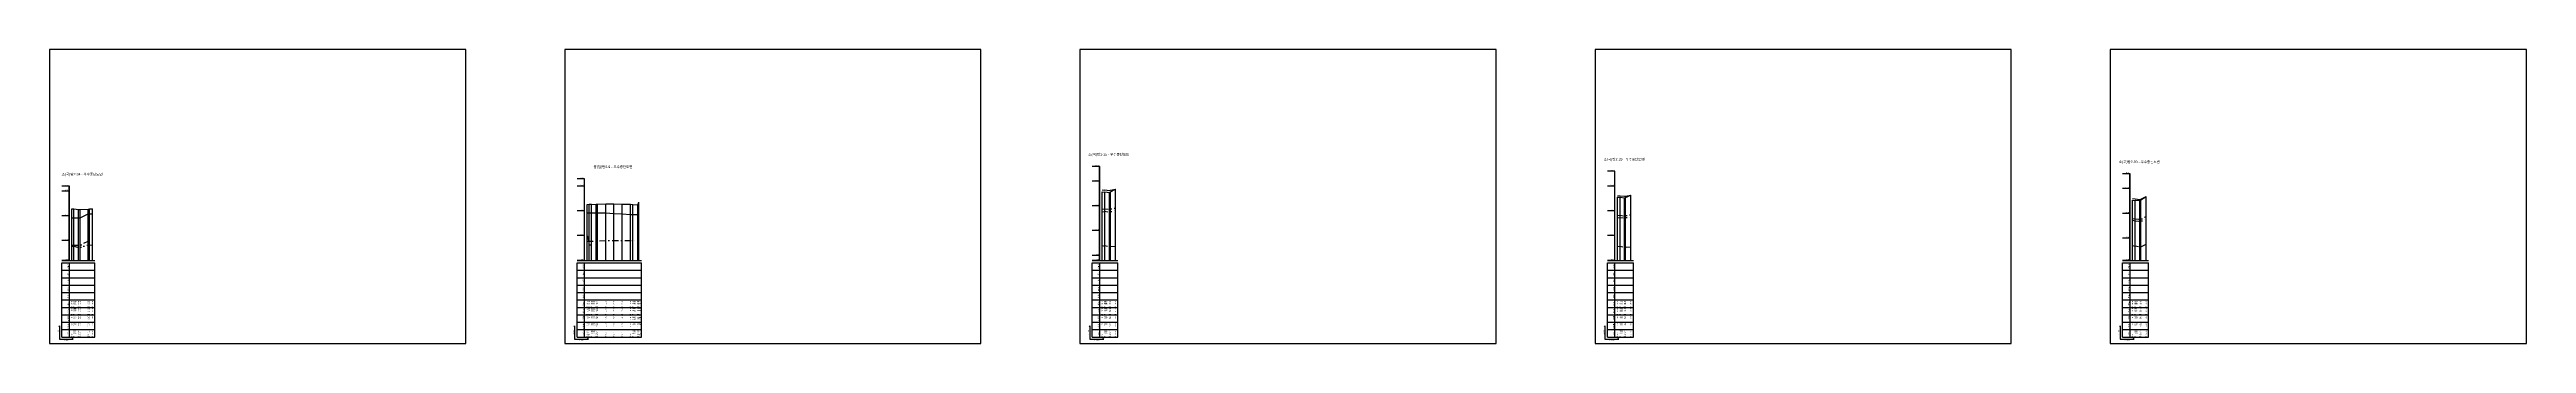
# Model space of a CAD drawing. Header units: millimetres. Extents: x -7351 to 135086, y 1419 to 5643.
# Drawn here: x 94887 to 99892, y 1419 to 2013 of the extents above; entities that cross this region are included whole.
import ezdxf
from ezdxf.enums import TextEntityAlignment as Align

# ---------------------------------------------------------------- set-up
doc = ezdxf.new("R2010")
doc.units = ezdxf.units.MM
for name, pattern in [('BORDER', [44.45, 12.7, -6.35, 12.7, -6.35, 0, -6.35]), ('DASHDOT', [25.4, 12.7, -6.35, 0, -6.35]), ('DIVIDE', [31.75, 12.7, -6.35, 0, -6.35, 0, -6.35])]:
    doc.linetypes.add(name, pattern=pattern)
for name, color, linetype in [('KZ_종단_계획선', 1, 'Continuous'), ('KZ_종단_노선명', 7, 'Continuous'), ('KZ_종단_도각', 7, 'Continuous'), ('KZ_종단_수직선', 7, 'Continuous'), ('KZ_종단_암선1', 56, 'DASHDOT'), ('KZ_종단_암선2', 4, 'DIVIDE'), ('KZ_종단_암선3', 6, 'BORDER'), ('KZ_종단_지반선', 3, 'Continuous'), ('KZ_종단_테이블문자', 7, 'Continuous'), ('KZ_종단_테이블선', 7, 'Continuous'), ('KZ_종단_폴대', 7, 'Continuous')]:
    doc.layers.add(name, color=color, linetype=linetype)
doc.styles.get("Standard").update_dxf_attribs({"font": 'arial.ttf'})

msp = doc.modelspace()

# ---------------------------------------------------------------- linework, layer by layer
at = {"layer": 'KZ_종단_계획선'}
for points in [[(95973.4, 1700.2), (95977.8, 1700.3), (95982.3, 1700.3), (95982.3, 1700.3), (95982.3, 1700.3), (95982.3, 1700.2), (95991.7, 1700.5), (95994.5, 1700.6), (96011.2, 1700.9), (96027.8, 1701.3), (96044.5, 1700.8), (96061.2, 1700.3), (96065.9, 1700.1), (96065.9, 1700.1), (96065.9, 1700.1), (96076.1, 1698.9), (96076.1, 1698.9), (96077.8, 1704.4), (96078.4, 1704.4)], [(97014.4, 1725.4), (97019.9, 1724.8), (97019.9, 1724.8), (97019.9, 1725.4), (97028.9, 1724.3), (97031, 1725.5), (97041, 1731.1)], [(98055.4, 1714.7), (98060.9, 1714.1), (98060.9, 1714.1), (98060.9, 1714.7), (98069.9, 1713.4), (98072, 1714.3), (98082.8, 1718.9)], [(99096.4, 1708.9), (99101.9, 1708.2), (99101.9, 1708.2), (99101.9, 1708.9), (99110.9, 1707.8), (99113, 1709.2), (99123.7, 1716.3)], [(94932.4, 1691.4), (94936.6, 1690.9), (94936.6, 1690.9), (94936.6, 1691.4), (94946.1, 1689.8), (94949, 1689.9), (94965.7, 1690.7), (94968.4, 1690.9), (94974, 1691.1)]]:
    msp.add_lwpolyline(points, dxfattribs=at)
at = {"layer": 'KZ_종단_도각'}
for points in [[(94887.4, 1419), (95728.4, 1419), (95728.4, 2013), (94887.4, 2013)], [(95928.4, 1419), (96769.4, 1419), (96769.4, 2013), (95928.4, 2013)], [(96969.4, 1419), (97810.4, 1419), (97810.4, 2013), (96969.4, 2013)], [(98010.4, 1419), (98851.4, 1419), (98851.4, 2013), (98010.4, 2013)], [(99051.4, 1419), (99892.4, 1419), (99892.4, 2013), (99051.4, 2013)]]:
    msp.add_lwpolyline(points, close=True, dxfattribs=at)
at = {"layer": 'KZ_종단_수직선'}
for p, q in [((96077.8, 1587), (96077.8, 1704.4)), ((96078.4, 1587), (96078.4, 1704.4)), ((97014.4, 1587), (97014.4, 1725.4)), ((97019.9, 1587), (97019.9, 1725.4)), ((97019.9, 1587), (97019.9, 1724.8)), ((97019.9, 1587), (97019.9, 1724.8)), ((97028.9, 1587), (97028.9, 1724.3)), ((97031, 1587), (97031, 1725.5)), ((97041, 1587), (97041, 1731.1)), ((98055.4, 1587), (98055.4, 1714.7)), ((98060.9, 1587), (98060.9, 1714.7)), ((98060.9, 1587), (98060.9, 1714.1)), ((98060.9, 1587), (98060.9, 1714.1)), ((98069.9, 1587), (98069.9, 1713.4)), ((98072, 1587), (98072, 1714.3)), ((98082.8, 1587), (98082.8, 1718.9)), ((99096.4, 1587), (99096.4, 1708.9)), ((99101.9, 1587), (99101.9, 1708.9)), ((99101.9, 1587), (99101.9, 1708.2)), ((99101.9, 1587), (99101.9, 1708.2)), ((99110.9, 1587), (99110.9, 1707.8)), ((99113, 1587), (99113, 1709.2)), ((99123.7, 1587), (99123.7, 1716.3)), ((94932.4, 1587), (94932.4, 1691.4)), ((94936.6, 1587), (94936.6, 1691.4)), ((94936.6, 1587), (94936.6, 1690.9)), ((94936.6, 1587), (94936.6, 1690.9)), ((94946.1, 1587), (94946.1, 1689.8)), ((94949, 1587), (94949, 1689.9)), ((94965.7, 1587), (94965.7, 1690.7)), ((94968.4, 1587), (94968.4, 1690.9)), ((94974, 1587), (94974, 1691.1)), ((95973.4, 1587), (95973.4, 1700.2)), ((95973.4, 1587), (95973.4, 1700.2)), ((95973.4, 1587), (95973.4, 1700.2)), ((95977.8, 1587), (95977.8, 1700.3)), ((95982.3, 1587), (95982.3, 1700.3)), ((95982.3, 1587), (95982.3, 1700.3)), ((95982.3, 1587), (95982.3, 1700.3)), ((95982.3, 1587), (95982.3, 1700.2)), ((95991.7, 1587), (95991.7, 1700.5)), ((95994.5, 1587), (95994.5, 1700.6)), ((96011.2, 1587), (96011.2, 1700.9)), ((96027.8, 1587), (96027.8, 1701.3)), ((96044.5, 1587), (96044.5, 1700.8)), ((96061.2, 1587), (96061.2, 1700.3)), ((96065.9, 1587), (96065.9, 1700.1)), ((96065.9, 1587), (96065.9, 1700.1)), ((96065.9, 1587), (96065.9, 1700.1)), ((96076.1, 1587), (96076.1, 1698.9)), ((96076.1, 1587), (96076.1, 1698.9))]:
    msp.add_line(p, q, dxfattribs=at)
at = {"layer": 'KZ_종단_암선1', "flags": 128}
for points in [[(97014.4, 1690.9), (97019.9, 1690.5), (97019.9, 1690.5), (97019.9, 1691.3), (97028.9, 1690.1), (97031, 1690.6), (97041, 1692.7)], [(98055.4, 1678.1), (98060.9, 1677.5), (98060.9, 1677.5), (98060.9, 1678.1), (98069.9, 1676.9), (98072, 1677.4), (98082.8, 1679.3)], [(99096.4, 1671.7), (99101.9, 1670.9), (99101.9, 1670.9), (99101.9, 1670.7), (99110.9, 1669.8), (99113, 1670), (99123.7, 1675.9)], [(94932.4, 1617.4), (94936.6, 1617.4), (94936.6, 1617.4), (94936.6, 1617.4), (94946.1, 1617.5), (94949, 1617.6), (94965.7, 1625.9), (94968.4, 1625.9), (94974, 1626)], [(95973.4, 1626), (95973.4, 1626), (95977.8, 1626), (95982.3, 1626), (95982.3, 1626), (95982.3, 1626), (95982.3, 1626.1), (95991.7, 1626), (95994.5, 1626.2), (96011.2, 1627.1), (96027.8, 1626.9), (96044.5, 1627.1), (96061.2, 1627.1), (96065.9, 1627.4), (96065.9, 1627.4), (96065.9, 1627.4), (96076.1, 1627.9), (96076.1, 1627.9), (96077.8, 1628), (96078.4, 1628.1)]]:
    msp.add_lwpolyline(points, dxfattribs=at)
at = {"layer": 'KZ_종단_암선2', "flags": 128}
for points in [[(97014.4, 1685.7), (97019.9, 1685.3), (97019.9, 1685.3), (97019.9, 1686.2), (97028.9, 1684.8), (97031, 1685.3), (97041, 1687.3)], [(98055.4, 1673.8), (98060.9, 1673.2), (98060.9, 1673.2), (98060.9, 1673.8), (98069.9, 1672.5), (98072, 1673), (98082.8, 1674.8)], [(99096.4, 1667.9), (99101.9, 1667.1), (99101.9, 1667.1), (99101.9, 1666.9), (99110.9, 1666), (99113, 1666.1), (99123.7, 1671.9)], [(94932.4, 1615.6), (94936.6, 1614.9), (94936.6, 1614.9), (94936.6, 1615.6), (94946.1, 1613.5), (94949, 1613.1), (94965.7, 1618.7), (94968.4, 1618.2), (94974, 1617.4)], [(95973.4, 1636.4), (95973.4, 1636.4), (95977.8, 1624.4), (95982.3, 1612.3), (95982.3, 1612.3), (95982.3, 1612.3)]]:
    msp.add_lwpolyline(points, dxfattribs=at)
at = {"layer": 'KZ_종단_암선3', "flags": 128}
for points in [[(97014.4, 1616.8), (97019.9, 1615.8), (97019.9, 1615.8), (97019.9, 1617.3), (97028.9, 1614.5), (97031, 1614.7), (97041, 1615.7)], [(98055.4, 1615.8), (98060.9, 1614.7), (98060.9, 1614.7), (98060.9, 1615.8), (98069.9, 1613.3), (98072, 1613.7), (98082.8, 1614.6)], [(99096.4, 1617.1), (99101.9, 1616), (99101.9, 1616), (99101.9, 1616.2), (99110.9, 1614.2), (99113, 1614.2), (99123.7, 1619.4)]]:
    msp.add_lwpolyline(points, dxfattribs=at)
at = {"layer": 'KZ_종단_지반선', "flags": 128}
for points in [[(97014.4, 1729.3), (97019.9, 1728.9), (97019.9, 1728.9), (97019.9, 1729.8), (97028.9, 1728.5), (97031, 1729), (97041, 1731.1)], [(98055.4, 1717.7), (98060.9, 1717.2), (98060.9, 1717.2), (98060.9, 1717.7), (98069.9, 1716.5), (98072, 1717), (98082.8, 1718.9)], [(99096.4, 1712), (99101.9, 1711.3), (99101.9, 1711.3), (99101.9, 1711.1), (99110.9, 1710.2), (99113, 1710.4), (99123.7, 1716.3)], [(94932.4, 1672.8), (94936.6, 1672.8), (94936.6, 1672.8), (94936.6, 1672.8), (94946.1, 1672.8), (94949, 1672.8), (94965.7, 1680.9), (94968.4, 1680.9), (94974, 1680.9)], [(95973.4, 1682.8), (95973.4, 1682.8), (95977.8, 1682.8), (95982.3, 1682.8), (95982.3, 1682.8), (95982.3, 1682.8), (95982.3, 1682.8), (95991.7, 1682.8), (95994.5, 1682.8), (96011.2, 1682.8), (96027.8, 1681.7), (96044.5, 1680.9), (96061.2, 1679.9), (96065.9, 1679.9), (96065.9, 1679.9), (96065.9, 1679.9), (96076.1, 1679.9), (96076.1, 1679.9), (96077.8, 1679.9), (96078.4, 1679.9)]]:
    msp.add_lwpolyline(points, dxfattribs=at)
at = {"layer": 'KZ_종단_테이블선'}
for p, q in [((94912.4, 1587), (94979, 1587)), ((94912.4, 1567), (94912.4, 1582)), ((94912.4, 1582), (94979, 1582)), ((94912.4, 1552), (94912.4, 1567)), ((94912.4, 1567), (94979, 1567)), ((94912.4, 1537), (94912.4, 1552)), ((94912.4, 1552), (94979, 1552)), ((94927.4, 1567), (94927.4, 1582)), ((94927.4, 1552), (94927.4, 1567)), ((94927.4, 1537), (94927.4, 1552)), ((94979, 1567), (94979, 1582)), ((94979, 1552), (94979, 1567)), ((94979, 1537), (94979, 1552)), ((95953.4, 1587), (96083.4, 1587)), ((95953.4, 1567), (95953.4, 1582)), ((95953.4, 1582), (96083.4, 1582)), ((95953.4, 1552), (95953.4, 1567)), ((95953.4, 1567), (96083.4, 1567)), ((95953.4, 1537), (95953.4, 1552)), ((95953.4, 1552), (96083.4, 1552)), ((95968.4, 1567), (95968.4, 1582)), ((95968.4, 1552), (95968.4, 1567)), ((95968.4, 1537), (95968.4, 1552)), ((96083.4, 1567), (96083.4, 1582)), ((96083.4, 1552), (96083.4, 1567)), ((96083.4, 1537), (96083.4, 1552)), ((96994.4, 1587), (97046, 1587)), ((96994.4, 1567), (96994.4, 1582)), ((96994.4, 1582), (97046, 1582)), ((96994.4, 1552), (96994.4, 1567)), ((96994.4, 1567), (97046, 1567)), ((96994.4, 1537), (96994.4, 1552)), ((96994.4, 1552), (97046, 1552)), ((97009.4, 1567), (97009.4, 1582)), ((97009.4, 1552), (97009.4, 1567)), ((97009.4, 1537), (97009.4, 1552)), ((97046, 1567), (97046, 1582)), ((97046, 1552), (97046, 1567)), ((97046, 1537), (97046, 1552)), ((98035.4, 1587), (98087.8, 1587)), ((98035.4, 1567), (98035.4, 1582)), ((98035.4, 1582), (98087.8, 1582)), ((98035.4, 1552), (98035.4, 1567)), ((98035.4, 1567), (98087.8, 1567)), ((98035.4, 1537), (98035.4, 1552)), ((98035.4, 1552), (98087.8, 1552)), ((98050.4, 1567), (98050.4, 1582)), ((98050.4, 1552), (98050.4, 1567)), ((98050.4, 1537), (98050.4, 1552)), ((98087.8, 1567), (98087.8, 1582)), ((98087.8, 1552), (98087.8, 1567)), ((98087.8, 1537), (98087.8, 1552)), ((99076.4, 1587), (99128.7, 1587)), ((99076.4, 1567), (99076.4, 1582)), ((99076.4, 1582), (99128.7, 1582)), ((99076.4, 1552), (99076.4, 1567)), ((99076.4, 1567), (99128.7, 1567)), ((99076.4, 1537), (99076.4, 1552)), ((99076.4, 1552), (99128.7, 1552)), ((99091.4, 1567), (99091.4, 1582)), ((99091.4, 1552), (99091.4, 1567)), ((99091.4, 1537), (99091.4, 1552)), ((99128.7, 1567), (99128.7, 1582)), ((99128.7, 1552), (99128.7, 1567)), ((99128.7, 1537), (99128.7, 1552)), ((94912.4, 1522), (94912.4, 1537)), ((94912.4, 1537), (94979, 1537)), ((94912.4, 1507), (94912.4, 1522)), ((94912.4, 1522), (94979, 1522)), ((94912.4, 1492), (94912.4, 1507)), ((94912.4, 1507), (94979, 1507)), ((94927.4, 1522), (94927.4, 1537)), ((94927.4, 1507), (94927.4, 1522)), ((94927.4, 1492), (94927.4, 1507)), ((94932.4, 1507), (94932.4, 1506)), ((94936.6, 1507), (94936.6, 1506)), ((94936.6, 1507), (94936.6, 1506)), ((94936.6, 1507), (94936.6, 1506)), ((94946.1, 1507), (94946.1, 1506)), ((94949, 1507), (94949, 1506)), ((94965.7, 1507), (94965.7, 1506)), ((94968.4, 1507), (94968.4, 1506)), ((94974, 1507), (94974, 1506)), ((94979, 1522), (94979, 1537)), ((94979, 1507), (94979, 1522)), ((94979, 1492), (94979, 1507)), ((95953.4, 1522), (95953.4, 1537)), ((95953.4, 1537), (96083.4, 1537)), ((95953.4, 1507), (95953.4, 1522)), ((95953.4, 1522), (96083.4, 1522)), ((95953.4, 1492), (95953.4, 1507)), ((95953.4, 1507), (96083.4, 1507)), ((95968.4, 1522), (95968.4, 1537)), ((95968.4, 1507), (95968.4, 1522)), ((95968.4, 1492), (95968.4, 1507)), ((95973.4, 1507), (95973.4, 1506)), ((95973.4, 1507), (95973.4, 1506)), ((95977.8, 1507), (95977.8, 1506)), ((95982.3, 1507), (95982.3, 1506)), ((95982.3, 1507), (95982.3, 1506)), ((95982.3, 1507), (95982.3, 1506)), ((95982.3, 1507), (95982.3, 1506)), ((95991.7, 1507), (95991.7, 1506)), ((95994.5, 1507), (95994.5, 1506)), ((96011.2, 1507), (96011.2, 1506)), ((96027.8, 1507), (96027.8, 1506)), ((96044.5, 1507), (96044.5, 1506)), ((96061.2, 1507), (96061.2, 1506)), ((96065.9, 1507), (96065.9, 1506)), ((96065.9, 1507), (96065.9, 1506)), ((96065.9, 1507), (96065.9, 1506)), ((96076.1, 1507), (96076.1, 1506)), ((96076.1, 1507), (96076.1, 1506)), ((96077.8, 1507), (96077.8, 1506)), ((96078.4, 1507), (96078.4, 1506)), ((96083.4, 1522), (96083.4, 1537)), ((96083.4, 1507), (96083.4, 1522)), ((96083.4, 1492), (96083.4, 1507)), ((96994.4, 1522), (96994.4, 1537)), ((96994.4, 1537), (97046, 1537)), ((96994.4, 1507), (96994.4, 1522)), ((96994.4, 1522), (97046, 1522)), ((96994.4, 1492), (96994.4, 1507)), ((96994.4, 1507), (97046, 1507)), ((97009.4, 1522), (97009.4, 1537)), ((97009.4, 1507), (97009.4, 1522)), ((97009.4, 1492), (97009.4, 1507)), ((97014.4, 1507), (97014.4, 1506)), ((97019.9, 1507), (97019.9, 1506)), ((97019.9, 1507), (97019.9, 1506)), ((97019.9, 1507), (97019.9, 1506)), ((97028.9, 1507), (97028.9, 1506)), ((97031, 1507), (97031, 1506)), ((97041, 1507), (97041, 1506)), ((97046, 1522), (97046, 1537)), ((97046, 1507), (97046, 1522)), ((97046, 1492), (97046, 1507)), ((98035.4, 1522), (98035.4, 1537)), ((98035.4, 1537), (98087.8, 1537)), ((98035.4, 1507), (98035.4, 1522)), ((98035.4, 1522), (98087.8, 1522)), ((98035.4, 1492), (98035.4, 1507)), ((98035.4, 1507), (98087.8, 1507)), ((98050.4, 1522), (98050.4, 1537)), ((98050.4, 1507), (98050.4, 1522)), ((98050.4, 1492), (98050.4, 1507)), ((98055.4, 1507), (98055.4, 1506)), ((98060.9, 1507), (98060.9, 1506)), ((98060.9, 1507), (98060.9, 1506)), ((98060.9, 1507), (98060.9, 1506)), ((98069.9, 1507), (98069.9, 1506)), ((98072, 1507), (98072, 1506)), ((98082.8, 1507), (98082.8, 1506)), ((98087.8, 1522), (98087.8, 1537)), ((98087.8, 1507), (98087.8, 1522)), ((98087.8, 1492), (98087.8, 1507)), ((99076.4, 1522), (99076.4, 1537)), ((99076.4, 1537), (99128.7, 1537)), ((99076.4, 1507), (99076.4, 1522)), ((99076.4, 1522), (99128.7, 1522)), ((99076.4, 1492), (99076.4, 1507)), ((99076.4, 1507), (99128.7, 1507)), ((99091.4, 1522), (99091.4, 1537)), ((99091.4, 1507), (99091.4, 1522)), ((99091.4, 1492), (99091.4, 1507)), ((99096.4, 1507), (99096.4, 1506)), ((99101.9, 1507), (99101.9, 1506)), ((99101.9, 1507), (99101.9, 1506)), ((99101.9, 1507), (99101.9, 1506)), ((99110.9, 1507), (99110.9, 1506)), ((99113, 1507), (99113, 1506)), ((99123.7, 1507), (99123.7, 1506)), ((99128.7, 1522), (99128.7, 1537)), ((99128.7, 1507), (99128.7, 1522)), ((99128.7, 1492), (99128.7, 1507)), ((94912.4, 1477), (94912.4, 1492)), ((94912.4, 1492), (94979, 1492)), ((94912.4, 1462), (94912.4, 1477)), ((94912.4, 1477), (94979, 1477)), ((94912.4, 1447), (94912.4, 1462)), ((94912.4, 1462), (94979, 1462)), ((94927.4, 1477), (94927.4, 1492)), ((94927.4, 1462), (94927.4, 1477)), ((94927.4, 1447), (94927.4, 1462)), ((94932.4, 1492), (94932.4, 1493)), ((94932.4, 1492), (94932.4, 1491)), ((94932.4, 1477), (94932.4, 1478)), ((94932.4, 1477), (94932.4, 1476)), ((94932.4, 1462), (94932.4, 1463)), ((94932.4, 1462), (94932.4, 1461)), ((94936.6, 1492), (94936.6, 1493)), ((94936.6, 1492), (94936.6, 1493)), ((94936.6, 1492), (94936.6, 1493)), ((94936.6, 1492), (94936.6, 1491)), ((94936.6, 1492), (94936.6, 1491)), ((94936.6, 1492), (94936.6, 1491)), ((94936.6, 1477), (94936.6, 1478)), ((94936.6, 1477), (94936.6, 1478)), ((94936.6, 1477), (94936.6, 1478)), ((94936.6, 1477), (94936.6, 1476)), ((94936.6, 1477), (94936.6, 1476)), ((94936.6, 1477), (94936.6, 1476)), ((94936.6, 1462), (94936.6, 1463)), ((94936.6, 1462), (94936.6, 1463)), ((94936.6, 1462), (94936.6, 1463)), ((94936.6, 1462), (94936.6, 1461)), ((94936.6, 1462), (94936.6, 1461)), ((94936.6, 1462), (94936.6, 1461)), ((94946.1, 1492), (94946.1, 1493)), ((94946.1, 1492), (94946.1, 1491)), ((94946.1, 1477), (94946.1, 1478)), ((94946.1, 1477), (94946.1, 1476)), ((94946.1, 1462), (94946.1, 1463)), ((94946.1, 1462), (94946.1, 1461)), ((94949, 1492), (94949, 1493)), ((94949, 1492), (94949, 1491)), ((94949, 1477), (94949, 1478)), ((94949, 1477), (94949, 1476)), ((94949, 1462), (94949, 1463)), ((94949, 1462), (94949, 1461)), ((94965.7, 1492), (94965.7, 1493)), ((94965.7, 1492), (94965.7, 1491)), ((94965.7, 1477), (94965.7, 1478)), ((94965.7, 1477), (94965.7, 1476)), ((94965.7, 1462), (94965.7, 1463)), ((94965.7, 1462), (94965.7, 1461)), ((94968.4, 1492), (94968.4, 1493)), ((94968.4, 1492), (94968.4, 1491)), ((94968.4, 1477), (94968.4, 1478)), ((94968.4, 1477), (94968.4, 1476)), ((94968.4, 1462), (94968.4, 1463)), ((94968.4, 1462), (94968.4, 1461)), ((94974, 1492), (94974, 1493)), ((94974, 1492), (94974, 1491)), ((94974, 1477), (94974, 1478)), ((94974, 1477), (94974, 1476)), ((94974, 1462), (94974, 1463)), ((94974, 1462), (94974, 1461)), ((94979, 1477), (94979, 1492)), ((94979, 1462), (94979, 1477)), ((94979, 1447), (94979, 1462)), ((95953.4, 1477), (95953.4, 1492)), ((95953.4, 1492), (96083.4, 1492)), ((95953.4, 1462), (95953.4, 1477)), ((95953.4, 1477), (96083.4, 1477)), ((95953.4, 1447), (95953.4, 1462)), ((95953.4, 1462), (96083.4, 1462)), ((95968.4, 1477), (95968.4, 1492)), ((95968.4, 1462), (95968.4, 1477)), ((95968.4, 1447), (95968.4, 1462)), ((95973.4, 1492), (95973.4, 1493)), ((95973.4, 1492), (95973.4, 1493)), ((95973.4, 1492), (95973.4, 1491)), ((95973.4, 1492), (95973.4, 1491)), ((95973.4, 1477), (95973.4, 1478)), ((95973.4, 1477), (95973.4, 1478)), ((95973.4, 1477), (95973.4, 1476)), ((95973.4, 1477), (95973.4, 1476)), ((95973.4, 1462), (95973.4, 1463)), ((95973.4, 1462), (95973.4, 1463)), ((95973.4, 1462), (95973.4, 1461)), ((95973.4, 1462), (95973.4, 1461)), ((95977.8, 1492), (95977.8, 1493)), ((95977.8, 1492), (95977.8, 1491)), ((95977.8, 1477), (95977.8, 1478)), ((95977.8, 1477), (95977.8, 1476)), ((95977.8, 1462), (95977.8, 1463)), ((95977.8, 1462), (95977.8, 1461)), ((95982.3, 1492), (95982.3, 1493)), ((95982.3, 1492), (95982.3, 1493)), ((95982.3, 1492), (95982.3, 1493)), ((95982.3, 1492), (95982.3, 1493)), ((95982.3, 1492), (95982.3, 1491)), ((95982.3, 1492), (95982.3, 1491)), ((95982.3, 1492), (95982.3, 1491)), ((95982.3, 1492), (95982.3, 1491)), ((95982.3, 1477), (95982.3, 1478)), ((95982.3, 1477), (95982.3, 1478)), ((95982.3, 1477), (95982.3, 1478)), ((95982.3, 1477), (95982.3, 1478)), ((95982.3, 1477), (95982.3, 1476)), ((95982.3, 1477), (95982.3, 1476)), ((95982.3, 1477), (95982.3, 1476)), ((95982.3, 1477), (95982.3, 1476)), ((95982.3, 1462), (95982.3, 1463)), ((95982.3, 1462), (95982.3, 1463)), ((95982.3, 1462), (95982.3, 1463)), ((95982.3, 1462), (95982.3, 1463)), ((95982.3, 1462), (95982.3, 1461)), ((95982.3, 1462), (95982.3, 1461)), ((95982.3, 1462), (95982.3, 1461)), ((95982.3, 1462), (95982.3, 1461)), ((95991.7, 1492), (95991.7, 1493)), ((95991.7, 1492), (95991.7, 1491)), ((95991.7, 1477), (95991.7, 1478)), ((95991.7, 1477), (95991.7, 1476)), ((95991.7, 1462), (95991.7, 1463)), ((95991.7, 1462), (95991.7, 1461)), ((95994.5, 1492), (95994.5, 1493)), ((95994.5, 1492), (95994.5, 1491)), ((95994.5, 1477), (95994.5, 1478)), ((95994.5, 1477), (95994.5, 1476)), ((95994.5, 1462), (95994.5, 1463)), ((95994.5, 1462), (95994.5, 1461)), ((96011.2, 1492), (96011.2, 1493)), ((96011.2, 1492), (96011.2, 1491)), ((96011.2, 1477), (96011.2, 1478)), ((96011.2, 1477), (96011.2, 1476)), ((96011.2, 1462), (96011.2, 1463)), ((96011.2, 1462), (96011.2, 1461)), ((96027.8, 1492), (96027.8, 1493)), ((96027.8, 1492), (96027.8, 1491)), ((96027.8, 1477), (96027.8, 1478)), ((96027.8, 1477), (96027.8, 1476)), ((96027.8, 1462), (96027.8, 1463)), ((96027.8, 1462), (96027.8, 1461)), ((96044.5, 1492), (96044.5, 1493)), ((96044.5, 1492), (96044.5, 1491)), ((96044.5, 1477), (96044.5, 1478)), ((96044.5, 1477), (96044.5, 1476)), ((96044.5, 1462), (96044.5, 1463)), ((96044.5, 1462), (96044.5, 1461)), ((96061.2, 1492), (96061.2, 1493)), ((96061.2, 1492), (96061.2, 1491)), ((96061.2, 1477), (96061.2, 1478)), ((96061.2, 1477), (96061.2, 1476)), ((96061.2, 1462), (96061.2, 1463)), ((96061.2, 1462), (96061.2, 1461)), ((96065.9, 1492), (96065.9, 1493)), ((96065.9, 1492), (96065.9, 1493)), ((96065.9, 1492), (96065.9, 1493)), ((96065.9, 1492), (96065.9, 1491)), ((96065.9, 1492), (96065.9, 1491)), ((96065.9, 1492), (96065.9, 1491)), ((96065.9, 1477), (96065.9, 1478)), ((96065.9, 1477), (96065.9, 1478)), ((96065.9, 1477), (96065.9, 1478)), ((96065.9, 1477), (96065.9, 1476)), ((96065.9, 1477), (96065.9, 1476)), ((96065.9, 1477), (96065.9, 1476)), ((96065.9, 1462), (96065.9, 1463)), ((96065.9, 1462), (96065.9, 1463)), ((96065.9, 1462), (96065.9, 1463)), ((96065.9, 1462), (96065.9, 1461)), ((96065.9, 1462), (96065.9, 1461)), ((96065.9, 1462), (96065.9, 1461)), ((96076.1, 1492), (96076.1, 1493)), ((96076.1, 1492), (96076.1, 1493)), ((96076.1, 1492), (96076.1, 1491)), ((96076.1, 1492), (96076.1, 1491)), ((96076.1, 1477), (96076.1, 1478)), ((96076.1, 1477), (96076.1, 1478)), ((96076.1, 1477), (96076.1, 1476)), ((96076.1, 1477), (96076.1, 1476)), ((96076.1, 1462), (96076.1, 1463)), ((96076.1, 1462), (96076.1, 1463)), ((96076.1, 1462), (96076.1, 1461)), ((96076.1, 1462), (96076.1, 1461)), ((96077.8, 1492), (96077.8, 1493)), ((96077.8, 1492), (96077.8, 1491)), ((96077.8, 1477), (96077.8, 1478)), ((96077.8, 1477), (96077.8, 1476)), ((96077.8, 1462), (96077.8, 1463)), ((96077.8, 1462), (96077.8, 1461)), ((96078.4, 1492), (96078.4, 1493)), ((96078.4, 1492), (96078.4, 1491)), ((96078.4, 1477), (96078.4, 1478)), ((96078.4, 1477), (96078.4, 1476)), ((96078.4, 1462), (96078.4, 1463)), ((96078.4, 1462), (96078.4, 1461)), ((96083.4, 1477), (96083.4, 1492)), ((96083.4, 1462), (96083.4, 1477)), ((96083.4, 1447), (96083.4, 1462)), ((96994.4, 1477), (96994.4, 1492)), ((96994.4, 1492), (97046, 1492)), ((96994.4, 1462), (96994.4, 1477)), ((96994.4, 1477), (97046, 1477)), ((96994.4, 1447), (96994.4, 1462)), ((96994.4, 1462), (97046, 1462)), ((97009.4, 1477), (97009.4, 1492)), ((97009.4, 1462), (97009.4, 1477)), ((97009.4, 1447), (97009.4, 1462)), ((97014.4, 1492), (97014.4, 1493)), ((97014.4, 1492), (97014.4, 1491)), ((97014.4, 1477), (97014.4, 1478)), ((97014.4, 1477), (97014.4, 1476)), ((97014.4, 1462), (97014.4, 1463)), ((97014.4, 1462), (97014.4, 1461)), ((97019.9, 1492), (97019.9, 1493)), ((97019.9, 1492), (97019.9, 1493)), ((97019.9, 1492), (97019.9, 1493)), ((97019.9, 1492), (97019.9, 1491)), ((97019.9, 1492), (97019.9, 1491)), ((97019.9, 1492), (97019.9, 1491)), ((97019.9, 1477), (97019.9, 1478)), ((97019.9, 1477), (97019.9, 1478)), ((97019.9, 1477), (97019.9, 1478)), ((97019.9, 1477), (97019.9, 1476)), ((97019.9, 1477), (97019.9, 1476)), ((97019.9, 1477), (97019.9, 1476)), ((97019.9, 1462), (97019.9, 1463)), ((97019.9, 1462), (97019.9, 1463)), ((97019.9, 1462), (97019.9, 1463)), ((97019.9, 1462), (97019.9, 1461)), ((97019.9, 1462), (97019.9, 1461)), ((97019.9, 1462), (97019.9, 1461)), ((97028.9, 1492), (97028.9, 1493)), ((97028.9, 1492), (97028.9, 1491)), ((97028.9, 1477), (97028.9, 1478)), ((97028.9, 1477), (97028.9, 1476)), ((97028.9, 1462), (97028.9, 1463)), ((97028.9, 1462), (97028.9, 1461)), ((97031, 1492), (97031, 1493)), ((97031, 1492), (97031, 1491)), ((97031, 1477), (97031, 1478)), ((97031, 1477), (97031, 1476)), ((97031, 1462), (97031, 1463)), ((97031, 1462), (97031, 1461)), ((97041, 1492), (97041, 1493)), ((97041, 1492), (97041, 1491)), ((97041, 1477), (97041, 1478)), ((97041, 1477), (97041, 1476)), ((97041, 1462), (97041, 1463)), ((97041, 1462), (97041, 1461)), ((97046, 1477), (97046, 1492)), ((97046, 1462), (97046, 1477)), ((97046, 1447), (97046, 1462)), ((98035.4, 1477), (98035.4, 1492)), ((98035.4, 1492), (98087.8, 1492)), ((98035.4, 1462), (98035.4, 1477)), ((98035.4, 1477), (98087.8, 1477)), ((98035.4, 1447), (98035.4, 1462)), ((98035.4, 1462), (98087.8, 1462)), ((98050.4, 1477), (98050.4, 1492)), ((98050.4, 1462), (98050.4, 1477)), ((98050.4, 1447), (98050.4, 1462)), ((98055.4, 1492), (98055.4, 1493)), ((98055.4, 1492), (98055.4, 1491)), ((98055.4, 1477), (98055.4, 1478)), ((98055.4, 1477), (98055.4, 1476)), ((98055.4, 1462), (98055.4, 1463)), ((98055.4, 1462), (98055.4, 1461)), ((98060.9, 1492), (98060.9, 1493)), ((98060.9, 1492), (98060.9, 1493)), ((98060.9, 1492), (98060.9, 1493)), ((98060.9, 1492), (98060.9, 1491)), ((98060.9, 1492), (98060.9, 1491)), ((98060.9, 1492), (98060.9, 1491)), ((98060.9, 1477), (98060.9, 1478)), ((98060.9, 1477), (98060.9, 1478)), ((98060.9, 1477), (98060.9, 1478)), ((98060.9, 1477), (98060.9, 1476)), ((98060.9, 1477), (98060.9, 1476)), ((98060.9, 1477), (98060.9, 1476)), ((98060.9, 1462), (98060.9, 1463)), ((98060.9, 1462), (98060.9, 1463)), ((98060.9, 1462), (98060.9, 1463)), ((98060.9, 1462), (98060.9, 1461)), ((98060.9, 1462), (98060.9, 1461)), ((98060.9, 1462), (98060.9, 1461)), ((98069.9, 1492), (98069.9, 1493)), ((98069.9, 1492), (98069.9, 1491)), ((98069.9, 1477), (98069.9, 1478)), ((98069.9, 1477), (98069.9, 1476)), ((98069.9, 1462), (98069.9, 1463)), ((98069.9, 1462), (98069.9, 1461)), ((98072, 1492), (98072, 1493)), ((98072, 1492), (98072, 1491)), ((98072, 1477), (98072, 1478)), ((98072, 1477), (98072, 1476)), ((98072, 1462), (98072, 1463)), ((98072, 1462), (98072, 1461)), ((98082.8, 1492), (98082.8, 1493)), ((98082.8, 1492), (98082.8, 1491)), ((98082.8, 1477), (98082.8, 1478)), ((98082.8, 1477), (98082.8, 1476)), ((98082.8, 1462), (98082.8, 1463)), ((98082.8, 1462), (98082.8, 1461)), ((98087.8, 1477), (98087.8, 1492)), ((98087.8, 1462), (98087.8, 1477)), ((98087.8, 1447), (98087.8, 1462)), ((99076.4, 1477), (99076.4, 1492)), ((99076.4, 1492), (99128.7, 1492)), ((99076.4, 1462), (99076.4, 1477)), ((99076.4, 1477), (99128.7, 1477)), ((99076.4, 1447), (99076.4, 1462)), ((99076.4, 1462), (99128.7, 1462)), ((99091.4, 1477), (99091.4, 1492)), ((99091.4, 1462), (99091.4, 1477)), ((99091.4, 1447), (99091.4, 1462)), ((99096.4, 1492), (99096.4, 1493)), ((99096.4, 1492), (99096.4, 1491)), ((99096.4, 1477), (99096.4, 1478)), ((99096.4, 1477), (99096.4, 1476)), ((99096.4, 1462), (99096.4, 1463)), ((99096.4, 1462), (99096.4, 1461)), ((99101.9, 1492), (99101.9, 1493)), ((99101.9, 1492), (99101.9, 1493)), ((99101.9, 1492), (99101.9, 1493)), ((99101.9, 1492), (99101.9, 1491)), ((99101.9, 1492), (99101.9, 1491)), ((99101.9, 1492), (99101.9, 1491)), ((99101.9, 1477), (99101.9, 1478)), ((99101.9, 1477), (99101.9, 1478)), ((99101.9, 1477), (99101.9, 1478)), ((99101.9, 1477), (99101.9, 1476)), ((99101.9, 1477), (99101.9, 1476)), ((99101.9, 1477), (99101.9, 1476)), ((99101.9, 1462), (99101.9, 1463)), ((99101.9, 1462), (99101.9, 1463)), ((99101.9, 1462), (99101.9, 1463)), ((99101.9, 1462), (99101.9, 1461)), ((99101.9, 1462), (99101.9, 1461)), ((99101.9, 1462), (99101.9, 1461)), ((99110.9, 1492), (99110.9, 1493)), ((99110.9, 1492), (99110.9, 1491)), ((99110.9, 1477), (99110.9, 1478)), ((99110.9, 1477), (99110.9, 1476)), ((99110.9, 1462), (99110.9, 1463)), ((99110.9, 1462), (99110.9, 1461)), ((99113, 1492), (99113, 1493)), ((99113, 1492), (99113, 1491)), ((99113, 1477), (99113, 1478)), ((99113, 1477), (99113, 1476)), ((99113, 1462), (99113, 1463)), ((99113, 1462), (99113, 1461)), ((99123.7, 1492), (99123.7, 1493)), ((99123.7, 1492), (99123.7, 1491)), ((99123.7, 1477), (99123.7, 1478)), ((99123.7, 1477), (99123.7, 1476)), ((99123.7, 1462), (99123.7, 1463)), ((99123.7, 1462), (99123.7, 1461)), ((99128.7, 1477), (99128.7, 1492)), ((99128.7, 1462), (99128.7, 1477)), ((99128.7, 1447), (99128.7, 1462)), ((94912.4, 1432), (94912.4, 1447)), ((94912.4, 1447), (94979, 1447)), ((94912.4, 1432), (94979, 1432)), ((94927.4, 1432), (94927.4, 1447)), ((94932.4, 1447), (94932.4, 1448)), ((94932.4, 1447), (94932.4, 1446)), ((94932.4, 1432), (94932.4, 1433)), ((94936.6, 1447), (94936.6, 1448)), ((94936.6, 1447), (94936.6, 1448)), ((94936.6, 1447), (94936.6, 1448)), ((94936.6, 1447), (94936.6, 1446)), ((94936.6, 1447), (94936.6, 1446)), ((94936.6, 1447), (94936.6, 1446)), ((94936.6, 1432), (94936.6, 1433)), ((94936.6, 1432), (94936.6, 1433)), ((94936.6, 1432), (94936.6, 1433)), ((94946.1, 1447), (94946.1, 1448)), ((94946.1, 1447), (94946.1, 1446)), ((94946.1, 1432), (94946.1, 1433)), ((94949, 1447), (94949, 1448)), ((94949, 1447), (94949, 1446)), ((94949, 1432), (94949, 1433)), ((94965.7, 1447), (94965.7, 1448)), ((94965.7, 1447), (94965.7, 1446)), ((94965.7, 1432), (94965.7, 1433)), ((94968.4, 1447), (94968.4, 1448)), ((94968.4, 1447), (94968.4, 1446)), ((94968.4, 1432), (94968.4, 1433)), ((94974, 1447), (94974, 1448)), ((94974, 1447), (94974, 1446)), ((94974, 1432), (94974, 1433)), ((94979, 1432), (94979, 1447)), ((95953.4, 1432), (95953.4, 1447)), ((95953.4, 1447), (96083.4, 1447)), ((95953.4, 1432), (96083.4, 1432)), ((95968.4, 1432), (95968.4, 1447)), ((95973.4, 1447), (95973.4, 1448)), ((95973.4, 1447), (95973.4, 1448)), ((95973.4, 1447), (95973.4, 1446)), ((95973.4, 1447), (95973.4, 1446)), ((95973.4, 1432), (95973.4, 1433)), ((95973.4, 1432), (95973.4, 1433)), ((95977.8, 1447), (95977.8, 1448)), ((95977.8, 1447), (95977.8, 1446)), ((95977.8, 1432), (95977.8, 1433)), ((95982.3, 1447), (95982.3, 1448)), ((95982.3, 1447), (95982.3, 1448)), ((95982.3, 1447), (95982.3, 1448)), ((95982.3, 1447), (95982.3, 1448)), ((95982.3, 1447), (95982.3, 1446)), ((95982.3, 1447), (95982.3, 1446)), ((95982.3, 1447), (95982.3, 1446)), ((95982.3, 1447), (95982.3, 1446)), ((95982.3, 1432), (95982.3, 1433)), ((95982.3, 1432), (95982.3, 1433)), ((95982.3, 1432), (95982.3, 1433)), ((95982.3, 1432), (95982.3, 1433)), ((95991.7, 1447), (95991.7, 1448)), ((95991.7, 1447), (95991.7, 1446)), ((95991.7, 1432), (95991.7, 1433)), ((95994.5, 1447), (95994.5, 1448)), ((95994.5, 1447), (95994.5, 1446)), ((95994.5, 1432), (95994.5, 1433)), ((96011.2, 1447), (96011.2, 1448)), ((96011.2, 1447), (96011.2, 1446)), ((96011.2, 1432), (96011.2, 1433)), ((96027.8, 1447), (96027.8, 1448)), ((96027.8, 1447), (96027.8, 1446)), ((96027.8, 1432), (96027.8, 1433)), ((96044.5, 1447), (96044.5, 1448)), ((96044.5, 1447), (96044.5, 1446)), ((96044.5, 1432), (96044.5, 1433)), ((96061.2, 1447), (96061.2, 1448)), ((96061.2, 1447), (96061.2, 1446)), ((96061.2, 1432), (96061.2, 1433)), ((96065.9, 1447), (96065.9, 1448)), ((96065.9, 1447), (96065.9, 1448)), ((96065.9, 1447), (96065.9, 1448)), ((96065.9, 1447), (96065.9, 1446)), ((96065.9, 1447), (96065.9, 1446)), ((96065.9, 1447), (96065.9, 1446)), ((96065.9, 1432), (96065.9, 1433)), ((96065.9, 1432), (96065.9, 1433)), ((96065.9, 1432), (96065.9, 1433)), ((96076.1, 1447), (96076.1, 1448)), ((96076.1, 1447), (96076.1, 1448)), ((96076.1, 1447), (96076.1, 1446)), ((96076.1, 1447), (96076.1, 1446)), ((96076.1, 1432), (96076.1, 1433)), ((96076.1, 1432), (96076.1, 1433)), ((96077.8, 1447), (96077.8, 1448)), ((96077.8, 1447), (96077.8, 1446)), ((96077.8, 1432), (96077.8, 1433)), ((96078.4, 1447), (96078.4, 1448)), ((96078.4, 1447), (96078.4, 1446)), ((96078.4, 1432), (96078.4, 1433)), ((96083.4, 1432), (96083.4, 1447)), ((96994.4, 1432), (96994.4, 1447)), ((96994.4, 1447), (97046, 1447)), ((96994.4, 1432), (97046, 1432)), ((97009.4, 1432), (97009.4, 1447)), ((97014.4, 1447), (97014.4, 1448)), ((97014.4, 1447), (97014.4, 1446)), ((97014.4, 1432), (97014.4, 1433)), ((97019.9, 1447), (97019.9, 1448)), ((97019.9, 1447), (97019.9, 1448)), ((97019.9, 1447), (97019.9, 1448)), ((97019.9, 1447), (97019.9, 1446)), ((97019.9, 1447), (97019.9, 1446)), ((97019.9, 1447), (97019.9, 1446)), ((97019.9, 1432), (97019.9, 1433)), ((97019.9, 1432), (97019.9, 1433)), ((97019.9, 1432), (97019.9, 1433)), ((97028.9, 1447), (97028.9, 1448)), ((97028.9, 1447), (97028.9, 1446)), ((97028.9, 1432), (97028.9, 1433)), ((97031, 1447), (97031, 1448)), ((97031, 1447), (97031, 1446)), ((97031, 1432), (97031, 1433)), ((97041, 1447), (97041, 1448)), ((97041, 1447), (97041, 1446)), ((97041, 1432), (97041, 1433)), ((97046, 1432), (97046, 1447)), ((98035.4, 1432), (98035.4, 1447)), ((98035.4, 1447), (98087.8, 1447)), ((98035.4, 1432), (98087.8, 1432)), ((98050.4, 1432), (98050.4, 1447)), ((98055.4, 1447), (98055.4, 1448)), ((98055.4, 1447), (98055.4, 1446)), ((98055.4, 1432), (98055.4, 1433)), ((98060.9, 1447), (98060.9, 1448)), ((98060.9, 1447), (98060.9, 1448)), ((98060.9, 1447), (98060.9, 1448)), ((98060.9, 1447), (98060.9, 1446)), ((98060.9, 1447), (98060.9, 1446)), ((98060.9, 1447), (98060.9, 1446)), ((98060.9, 1432), (98060.9, 1433)), ((98060.9, 1432), (98060.9, 1433)), ((98060.9, 1432), (98060.9, 1433)), ((98069.9, 1447), (98069.9, 1448)), ((98069.9, 1447), (98069.9, 1446)), ((98069.9, 1432), (98069.9, 1433)), ((98072, 1447), (98072, 1448)), ((98072, 1447), (98072, 1446)), ((98072, 1432), (98072, 1433)), ((98082.8, 1447), (98082.8, 1448)), ((98082.8, 1447), (98082.8, 1446)), ((98082.8, 1432), (98082.8, 1433)), ((98087.8, 1432), (98087.8, 1447)), ((99076.4, 1432), (99076.4, 1447)), ((99076.4, 1447), (99128.7, 1447)), ((99076.4, 1432), (99128.7, 1432)), ((99091.4, 1432), (99091.4, 1447)), ((99096.4, 1447), (99096.4, 1448)), ((99096.4, 1447), (99096.4, 1446)), ((99096.4, 1432), (99096.4, 1433)), ((99101.9, 1447), (99101.9, 1448)), ((99101.9, 1447), (99101.9, 1448)), ((99101.9, 1447), (99101.9, 1448)), ((99101.9, 1447), (99101.9, 1446)), ((99101.9, 1447), (99101.9, 1446)), ((99101.9, 1447), (99101.9, 1446)), ((99101.9, 1432), (99101.9, 1433)), ((99101.9, 1432), (99101.9, 1433)), ((99101.9, 1432), (99101.9, 1433)), ((99110.9, 1447), (99110.9, 1448)), ((99110.9, 1447), (99110.9, 1446)), ((99110.9, 1432), (99110.9, 1433)), ((99113, 1447), (99113, 1448)), ((99113, 1447), (99113, 1446)), ((99113, 1432), (99113, 1433)), ((99123.7, 1447), (99123.7, 1448)), ((99123.7, 1447), (99123.7, 1446)), ((99123.7, 1432), (99123.7, 1433)), ((99128.7, 1432), (99128.7, 1447))]:
    msp.add_line(p, q, dxfattribs=at)
for points in [[(94907.4, 1453), (94906.4, 1453), (94907.4, 1455), (94907.4, 1428), (94935.4, 1428), (94933.4, 1429), (94933.4, 1428)], [(95948.4, 1453), (95947.4, 1453), (95948.4, 1455), (95948.4, 1428), (95976.4, 1428), (95974.4, 1429), (95974.4, 1428)], [(96989.4, 1453), (96988.4, 1453), (96989.4, 1455), (96989.4, 1428), (97017.4, 1428), (97015.4, 1429), (97015.4, 1428)], [(98030.4, 1453), (98029.4, 1453), (98030.4, 1455), (98030.4, 1428), (98058.4, 1428), (98056.4, 1429), (98056.4, 1428)], [(99071.4, 1453), (99070.4, 1453), (99071.4, 1455), (99071.4, 1428), (99099.4, 1428), (99097.4, 1429), (99097.4, 1428)]]:
    msp.add_lwpolyline(points, dxfattribs=at)
at = {"layer": 'KZ_종단_폴대'}
for p, q in [((95968.4, 1752), (95953.4, 1752)), ((97009.4, 1777), (96994.4, 1777)), ((98050.4, 1767), (98035.4, 1767)), ((99091.4, 1762), (99076.4, 1762)), ((94927.4, 1737), (94912.4, 1737)), ((94927.4, 1727), (94912.4, 1727)), ((95968.4, 1737), (95953.4, 1737)), ((97009.4, 1747), (96994.4, 1747)), ((98050.4, 1737), (98035.4, 1737)), ((99091.4, 1732), (99076.4, 1732)), ((94927.4, 1677), (94912.4, 1677)), ((95968.4, 1687), (95953.4, 1687)), ((97009.4, 1697), (96994.4, 1697)), ((98050.4, 1687), (98035.4, 1687)), ((99091.4, 1682), (99076.4, 1682)), ((94927.4, 1627), (94912.4, 1627)), ((95968.4, 1637), (95953.4, 1637)), ((97009.4, 1647), (96994.4, 1647)), ((98050.4, 1637), (98035.4, 1637)), ((99091.4, 1632), (99076.4, 1632)), ((94927.4, 1587), (94912.4, 1587)), ((95968.4, 1587), (95953.4, 1587)), ((97009.4, 1597), (96994.4, 1597)), ((97009.4, 1587), (96994.4, 1587)), ((98050.4, 1587), (98035.4, 1587)), ((99091.4, 1587), (99076.4, 1587))]:
    msp.add_line(p, q, dxfattribs=at)
for points in [[(95967.9, 1747, 1, 1, 0), (95967.9, 1752, 1, 1, 0)], [(97008.9, 1767, 1, 1, 0), (97008.9, 1777, 1, 1, 0)], [(97008.9, 1747, 1, 1, 0), (97008.9, 1757, 1, 1, 0)], [(98049.9, 1747, 1, 1, 0), (98049.9, 1757, 1, 1, 0)], [(99090.9, 1742, 1, 1, 0), (99090.9, 1752, 1, 1, 0)], [(94926.9, 1727, 1, 1, 0), (94926.9, 1737, 1, 1, 0)], [(94926.9, 1707, 1, 1, 0), (94926.9, 1717, 1, 1, 0)], [(95967.9, 1727, 1, 1, 0), (95967.9, 1737, 1, 1, 0)], [(95967.9, 1707, 1, 1, 0), (95967.9, 1717, 1, 1, 0)], [(97008.9, 1727, 1, 1, 0), (97008.9, 1737, 1, 1, 0)], [(97008.9, 1707, 1, 1, 0), (97008.9, 1717, 1, 1, 0)], [(98049.9, 1727, 1, 1, 0), (98049.9, 1737, 1, 1, 0)], [(98049.9, 1707, 1, 1, 0), (98049.9, 1717, 1, 1, 0)], [(99090.9, 1722, 1, 1, 0), (99090.9, 1732, 1, 1, 0)], [(99090.9, 1702, 1, 1, 0), (99090.9, 1712, 1, 1, 0)], [(94926.9, 1687, 1, 1, 0), (94926.9, 1697, 1, 1, 0)], [(94926.9, 1667, 1, 1, 0), (94926.9, 1677, 1, 1, 0)], [(94926.9, 1647, 1, 1, 0), (94926.9, 1657, 1, 1, 0)], [(95967.9, 1687, 1, 1, 0), (95967.9, 1697, 1, 1, 0)], [(95967.9, 1667, 1, 1, 0), (95967.9, 1677, 1, 1, 0)], [(95967.9, 1647, 1, 1, 0), (95967.9, 1657, 1, 1, 0)], [(97008.9, 1687, 1, 1, 0), (97008.9, 1697, 1, 1, 0)], [(97008.9, 1667, 1, 1, 0), (97008.9, 1677, 1, 1, 0)], [(97008.9, 1647, 1, 1, 0), (97008.9, 1657, 1, 1, 0)], [(98049.9, 1687, 1, 1, 0), (98049.9, 1697, 1, 1, 0)], [(98049.9, 1667, 1, 1, 0), (98049.9, 1677, 1, 1, 0)], [(98049.9, 1647, 1, 1, 0), (98049.9, 1657, 1, 1, 0)], [(99090.9, 1682, 1, 1, 0), (99090.9, 1692, 1, 1, 0)], [(99090.9, 1662, 1, 1, 0), (99090.9, 1672, 1, 1, 0)], [(99090.9, 1642, 1, 1, 0), (99090.9, 1652, 1, 1, 0)], [(94926.9, 1627, 1, 1, 0), (94926.9, 1637, 1, 1, 0)], [(94926.9, 1607, 1, 1, 0), (94926.9, 1617, 1, 1, 0)], [(95967.9, 1627, 1, 1, 0), (95967.9, 1637, 1, 1, 0)], [(95967.9, 1607, 1, 1, 0), (95967.9, 1617, 1, 1, 0)], [(97008.9, 1627, 1, 1, 0), (97008.9, 1637, 1, 1, 0)], [(97008.9, 1607, 1, 1, 0), (97008.9, 1617, 1, 1, 0)], [(98049.9, 1627, 1, 1, 0), (98049.9, 1637, 1, 1, 0)], [(98049.9, 1607, 1, 1, 0), (98049.9, 1617, 1, 1, 0)], [(99090.9, 1622, 1, 1, 0), (99090.9, 1632, 1, 1, 0)], [(99090.9, 1602, 1, 1, 0), (99090.9, 1612, 1, 1, 0)], [(94926.9, 1587, 1, 1, 0), (94926.9, 1597, 1, 1, 0)], [(95967.9, 1587, 1, 1, 0), (95967.9, 1597, 1, 1, 0)], [(97008.9, 1587, 1, 1, 0), (97008.9, 1597, 1, 1, 0)], [(98049.9, 1587, 1, 1, 0), (98049.9, 1597, 1, 1, 0)], [(99090.9, 1587, 1, 1, 0), (99090.9, 1592, 1, 1, 0)]]:
    msp.add_lwpolyline(points, format="xyseb", dxfattribs=at)
for points in [[(95968.4, 1587), (95968.4, 1752), (95967.4, 1752), (95967.4, 1587), (95968.4, 1587)], [(97009.4, 1587), (97009.4, 1777), (97008.4, 1777), (97008.4, 1587), (97009.4, 1587)], [(98050.4, 1587), (98050.4, 1767), (98049.4, 1767), (98049.4, 1587), (98050.4, 1587)], [(99091.4, 1587), (99091.4, 1762), (99090.4, 1762), (99090.4, 1587), (99091.4, 1587)], [(94927.4, 1587), (94927.4, 1737), (94926.4, 1737), (94926.4, 1587), (94927.4, 1587)]]:
    msp.add_lwpolyline(points, dxfattribs=at)

# ---------------------------------------------------------------- texts
at = {"layer": 'KZ_종단_노선명'}
for s, p in [('소(국)탕1-15 - 우수종단도면', (97027.7, 1797)), ('소(국)탕2-34 - 우수종단도면', (94953.2, 1757)), ('중(집)탕2-9 - 우수종단도면', (96025.9, 1772)), ('소(국)탕2-29 - 우수종단도면', (98069.1, 1787)), ('소(국)탕2-30 - 우수종단도면', (99110, 1782))]:
    msp.add_text(s, height=5, dxfattribs=at).set_placement(p, align=Align.BOTTOM_CENTER)
at = {"layer": 'KZ_종단_테이블문자'}
for s, p in [('22.88', (94932.4, 1505)), ('22.77', (94936.6, 1505)), ('22.77', (94938.6, 1505)), ('22.88', (94940.6, 1505)), ('22.55', (94946.1, 1505)), ('22.58', (94949, 1505)), ('22.74', (94965.7, 1505)), ('22.76', (94968.4, 1505)), ('22.82', (94974, 1505)), ('22.62', (95973.4, 1505)), ('22.62', (95975.4, 1505)), ('22.64', (95977.8, 1505)), ('22.66', (95982.3, 1505)), ('22.66', (95984.3, 1505)), ('22.66', (95986.3, 1505)), ('22.64', (95988.3, 1505)), ('22.70', (95991.7, 1505)), ('22.71', (95994.5, 1505)), ('22.78', (96011.2, 1505)), ('22.85', (96027.8, 1505)), ('22.75', (96044.5, 1505)), ('22.65', (96061.2, 1505)), ('22.62', (96065.9, 1505)), ('22.62', (96067.9, 1505)), ('22.62', (96069.9, 1505)), ('22.38', (96076.1, 1505)), ('22.38', (96078.1, 1505)), ('23.47', (96080.1, 1505)), ('23.48', (96082.1, 1505)), ('25.67', (97014.4, 1505)), ('25.55', (97019.9, 1505)), ('25.55', (97021.9, 1505)), ('25.67', (97023.9, 1505)), ('25.46', (97028.9, 1505)), ('25.69', (97031, 1505)), ('26.81', (97041, 1505)), ('25.54', (98055.4, 1505)), ('25.41', (98060.9, 1505)), ('25.41', (98062.9, 1505)), ('25.54', (98064.9, 1505)), ('25.28', (98069.9, 1505)), ('25.46', (98072, 1505)), ('26.38', (98082.8, 1505)), ('25.36', (99096.4, 1505)), ('25.23', (99101.9, 1505)), ('25.23', (99103.9, 1505)), ('25.36', (99105.9, 1505)), ('25.15', (99110.9, 1505)), ('25.43', (99113, 1505)), ('26.85', (99123.7, 1505)), ('19.16', (94932.4, 1490)), ('0.00', (94932.4, 1475)), ('0.00', (94932.4, 1460)), ('19.16', (94936.6, 1490)), ('5.13', (94936.6, 1475)), ('5.13', (94936.6, 1460)), ('19.16', (94938.6, 1490)), ('5.13', (94938.6, 1475)), ('0.00', (94938.6, 1460)), ('19.16', (94940.6, 1490)), ('5.13', (94940.6, 1475)), ('0.00', (94940.6, 1460)), ('19.16', (94946.1, 1490)), ('16.50', (94946.1, 1475)), ('11.37', (94946.1, 1460)), ('19.16', (94949, 1490)), ('20.00', (94949, 1475)), ('3.50', (94949, 1460)), ('20.78', (94965.7, 1490)), ('40.00', (94965.7, 1475)), ('20.00', (94965.7, 1460)), ('20.78', (94968.4, 1490)), ('43.23', (94968.4, 1475)), ('3.23', (94968.4, 1460)), ('20.78', (94974, 1490)), ('50.02', (94974, 1475)), ('6.78', (94974, 1460)), ('19.16', (95973.4, 1490)), ('-5.38', (95973.4, 1475)), ('0.00', (95973.4, 1460)), ('19.16', (95975.4, 1490)), ('-5.38', (95975.4, 1475)), ('0.00', (95975.4, 1460)), ('19.16', (95977.8, 1490)), ('0.00', (95977.8, 1475)), ('5.38', (95977.8, 1460)), ('19.16', (95982.3, 1490)), ('5.38', (95982.3, 1475)), ('5.38', (95982.3, 1460)), ('19.16', (95984.3, 1490)), ('5.38', (95984.3, 1475)), ('0.00', (95984.3, 1460)), ('19.16', (95986.3, 1490)), ('5.38', (95986.3, 1475)), ('0.00', (95986.3, 1460)), ('19.16', (95988.3, 1490)), ('5.38', (95988.3, 1475)), ('0.00', (95988.3, 1460)), ('19.16', (95991.7, 1490)), ('16.67', (95991.7, 1475)), ('11.29', (95991.7, 1460)), ('19.16', (95994.5, 1490)), ('20.00', (95994.5, 1475)), ('3.33', (95994.5, 1460)), ('19.16', (96011.2, 1490)), ('40.00', (96011.2, 1475)), ('20.00', (96011.2, 1460)), ('18.92', (96027.8, 1490)), ('60.00', (96027.8, 1475)), ('20.00', (96027.8, 1460)), ('18.78', (96044.5, 1490)), ('80.00', (96044.5, 1475)), ('20.00', (96044.5, 1460)), ('18.58', (96061.2, 1490)), ('100.00', (96061.2, 1475)), ('20.00', (96061.2, 1460)), ('18.58', (96065.9, 1490)), ('105.67', (96065.9, 1475)), ('5.67', (96065.9, 1460)), ('18.58', (96067.9, 1490)), ('105.68', (96067.9, 1475)), ('0.00', (96067.9, 1460)), ('18.58', (96069.9, 1490)), ('105.68', (96069.9, 1475)), ('0.00', (96069.9, 1460)), ('18.58', (96076.1, 1490)), ('117.92', (96076.1, 1475)), ('12.25', (96076.1, 1460)), ('18.58', (96078.1, 1490)), ('117.92', (96078.1, 1475)), ('0.00', (96078.1, 1460)), ('18.58', (96080.1, 1490)), ('120.00', (96080.1, 1475)), ('2.08', (96080.1, 1460)), ('18.58', (96082.1, 1490)), ('120.68', (96082.1, 1475)), ('0.67', (96082.1, 1460)), ('26.46', (97014.4, 1490)), ('0.00', (97014.4, 1475)), ('0.00', (97014.4, 1460)), ('26.38', (97019.9, 1490)), ('6.63', (97019.9, 1475)), ('6.63', (97019.9, 1460)), ('26.38', (97021.9, 1490)), ('6.63', (97021.9, 1475)), ('0.00', (97021.9, 1460)), ('26.55', (97023.9, 1490)), ('6.63', (97023.9, 1475)), ('0.00', (97023.9, 1460)), ('26.30', (97028.9, 1490)), ('17.47', (97028.9, 1475)), ('10.85', (97028.9, 1460)), ('26.39', (97031, 1490)), ('20.00', (97031, 1475)), ('2.53', (97031, 1460)), ('26.81', (97041, 1490)), ('31.96', (97041, 1475)), ('11.96', (97041, 1460)), ('26.13', (98055.4, 1490)), ('0.00', (98055.4, 1475)), ('0.00', (98055.4, 1460)), ('26.02', (98060.9, 1490)), ('6.63', (98060.9, 1475)), ('6.63', (98060.9, 1460)), ('26.02', (98062.9, 1490)), ('6.63', (98062.9, 1475)), ('0.00', (98062.9, 1460)), ('26.13', (98064.9, 1490)), ('6.63', (98064.9, 1475)), ('0.00', (98064.9, 1460)), ('25.90', (98069.9, 1490)), ('17.45', (98069.9, 1475)), ('10.82', (98069.9, 1460)), ('26.00', (98072, 1490)), ('20.00', (98072, 1475)), ('2.55', (98072, 1460)), ('26.38', (98082.8, 1490)), ('32.91', (98082.8, 1475)), ('12.91', (98082.8, 1460)), ('26.00', (99096.4, 1490)), ('0.00', (99096.4, 1475)), ('0.00', (99096.4, 1460)), ('25.85', (99101.9, 1490)), ('6.63', (99101.9, 1475)), ('6.63', (99101.9, 1460)), ('25.85', (99103.9, 1490)), ('6.63', (99103.9, 1475)), ('0.00', (99103.9, 1460)), ('25.81', (99105.9, 1490)), ('6.63', (99105.9, 1475)), ('0.00', (99105.9, 1460)), ('25.64', (99110.9, 1490)), ('17.45', (99110.9, 1475)), ('10.83', (99110.9, 1460)), ('25.67', (99113, 1490)), ('20.00', (99113, 1475)), ('2.55', (99113, 1460)), ('26.85', (99123.7, 1490)), ('32.80', (99123.7, 1475)), ('12.80', (99123.7, 1460)), ('+5.13', (94936.6, 1445)), ('+5.13', (94938.6, 1445)), ('+5.13', (94940.6, 1445)), ('+16.50', (94946.1, 1445)), ('+3.23', (94968.4, 1445)), ('+10.02', (94974, 1445)), ('+5.38', (95982.3, 1445)), ('+5.38', (95984.3, 1445)), ('+5.38', (95986.3, 1445)), ('+5.38', (95988.3, 1445)), ('+16.67', (95991.7, 1445)), ('+5.67', (96065.9, 1445)), ('+5.68', (96067.9, 1445)), ('+5.68', (96069.9, 1445)), ('+17.92', (96076.1, 1445)), ('+17.92', (96078.1, 1445)), ('+0.67', (96082.1, 1445)), ('+6.63', (97019.9, 1445)), ('+6.63', (97021.9, 1445)), ('+6.63', (97023.9, 1445)), ('+17.47', (97028.9, 1445)), ('+11.96', (97041, 1445)), ('+6.63', (98060.9, 1445)), ('+6.63', (98062.9, 1445)), ('+6.63', (98064.9, 1445)), ('+17.45', (98069.9, 1445)), ('+12.91', (98082.8, 1445)), ('+6.63', (99101.9, 1445)), ('+6.63', (99103.9, 1445)), ('+6.63', (99105.9, 1445)), ('+17.45', (99110.9, 1445)), ('+12.80', (99123.7, 1445))]:
    msp.add_text(s, height=2, rotation=90, dxfattribs=at).set_placement(p, align=Align.MIDDLE_RIGHT)
for s, p in [('NO. 0', (94932.4, 1434)), ('NO. 1', (94949, 1434)), ('NO. 2', (94965.7, 1434)), ('NO. 0-5.38', (95973.4, 1434)), ('NO. 0-5.38', (95975.4, 1434)), ('NO. 0', (95977.8, 1434)), ('NO. 1', (95994.5, 1434)), ('NO. 2', (96011.2, 1434)), ('NO. 3', (96027.8, 1434)), ('NO. 4', (96044.5, 1434)), ('NO. 5', (96061.2, 1434)), ('NO. 6', (96080.1, 1434)), ('NO. 0', (97014.4, 1434)), ('NO. 1', (97031, 1434)), ('NO. 0', (98055.4, 1434)), ('NO. 1', (98072, 1434)), ('NO. 0', (99096.4, 1434)), ('NO. 1', (99113, 1434))]:
    msp.add_text(s, height=2, rotation=90, dxfattribs=at).set_placement(p, align=Align.MIDDLE_LEFT)
at = {"layer": 'KZ_종단_테이블선'}
for s, p in [('관로명', (94926.4, 1574.5)), ('기울기', (94926.4, 1559.5)), ('관로명', (95967.4, 1574.5)), ('기울기', (95967.4, 1559.5)), ('관로명', (97008.4, 1574.5)), ('기울기', (97008.4, 1559.5)), ('관로명', (98049.4, 1574.5)), ('기울기', (98049.4, 1559.5)), ('관로명', (99090.4, 1574.5)), ('기울기', (99090.4, 1559.5)), ('관기초', (94926.4, 1544.5)), ('토피고', (94926.4, 1529.5)), ('관저고', (94926.4, 1514.5)), ('계획고', (94926.4, 1499.5)), ('관기초', (95967.4, 1544.5)), ('토피고', (95967.4, 1529.5)), ('관저고', (95967.4, 1514.5)), ('계획고', (95967.4, 1499.5)), ('관기초', (97008.4, 1544.5)), ('토피고', (97008.4, 1529.5)), ('관저고', (97008.4, 1514.5)), ('계획고', (97008.4, 1499.5)), ('관기초', (98049.4, 1544.5)), ('토피고', (98049.4, 1529.5)), ('관저고', (98049.4, 1514.5)), ('계획고', (98049.4, 1499.5)), ('관기초', (99090.4, 1544.5)), ('토피고', (99090.4, 1529.5)), ('관저고', (99090.4, 1514.5)), ('계획고', (99090.4, 1499.5)), ('지반고', (94926.4, 1484.5)), ('누가거리', (94926.4, 1469.5)), ('점간거리', (94926.4, 1454.5)), ('지반고', (95967.4, 1484.5)), ('누가거리', (95967.4, 1469.5)), ('점간거리', (95967.4, 1454.5)), ('지반고', (97008.4, 1484.5)), ('누가거리', (97008.4, 1469.5)), ('점간거리', (97008.4, 1454.5)), ('지반고', (98049.4, 1484.5)), ('누가거리', (98049.4, 1469.5)), ('점간거리', (98049.4, 1454.5)), ('지반고', (99090.4, 1484.5)), ('누가거리', (99090.4, 1469.5)), ('점간거리', (99090.4, 1454.5)), ('1 : 200', (94906.4, 1441.5)), ('측점', (94926.4, 1439.5)), ('1 : 200', (95947.4, 1441.5)), ('측점', (95967.4, 1439.5)), ('1 : 200', (96988.4, 1441.5)), ('측점', (97008.4, 1439.5)), ('1 : 200', (98029.4, 1441.5)), ('측점', (98049.4, 1439.5)), ('1 : 200', (99070.4, 1441.5)), ('측점', (99090.4, 1439.5))]:
    msp.add_text(s, height=2, rotation=90, dxfattribs=at).set_placement(p, align=Align.BOTTOM_CENTER)
for p in [(94921.4, 1427), (95962.4, 1427), (97003.4, 1427), (98044.4, 1427), (99085.4, 1427)]:
    msp.add_text('1 : 1200', height=2, dxfattribs=at).set_placement(p, align=Align.TOP_CENTER)
at = {"layer": 'KZ_종단_폴대'}
for s, p in [('33.00', (95966.4, 1752)), ('36.00', (97007.4, 1777)), ('36.00', (98048.4, 1767)), ('36.00', (99089.4, 1762)), ('32.00', (94925.4, 1737)), ('30.00', (94925.4, 1727)), ('30.00', (95966.4, 1737)), ('30.00', (97007.4, 1747)), ('30.00', (98048.4, 1737)), ('30.00', (99089.4, 1732)), ('20.00', (94925.4, 1677)), ('20.00', (95966.4, 1687)), ('20.00', (97007.4, 1697)), ('20.00', (98048.4, 1687)), ('20.00', (99089.4, 1682)), ('10.00', (94925.4, 1627)), ('10.00', (95966.4, 1637)), ('10.00', (97007.4, 1647)), ('10.00', (98048.4, 1637)), ('10.00', (99089.4, 1632)), ('2.00', (94925.4, 1587)), ('0.00', (95966.4, 1587)), ('-2.00', (97007.4, 1587)), ('0.00', (97007.4, 1597)), ('0.00', (98048.4, 1587)), ('1.00', (99089.4, 1587))]:
    msp.add_text(s, height=2, dxfattribs=at).set_placement(p, align=Align.BOTTOM_RIGHT)

doc.saveas('drawing.dxf')
